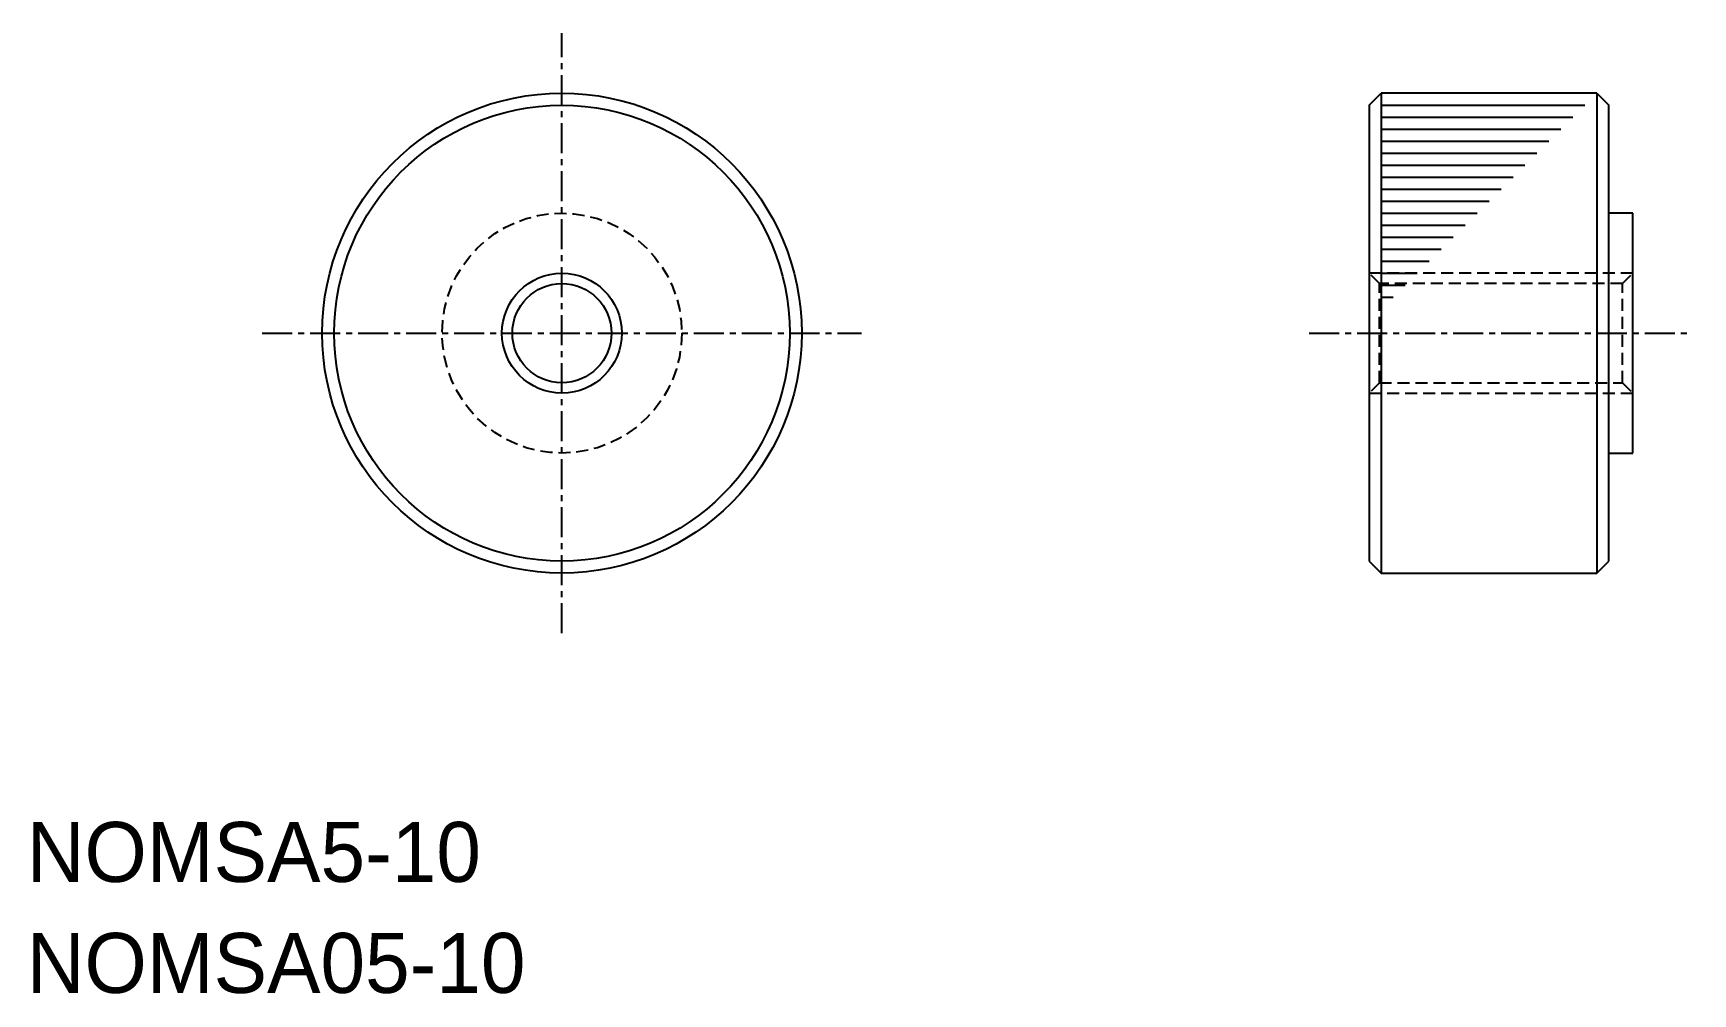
# Model space of a CAD drawing. Extents: x 0.3 to 69.5, y 0 to 40.
import ezdxf

# ---------------------------------------------------------------- set-up
doc = ezdxf.new("R2010")
doc.units = 0
doc.linetypes.add('CENTER', pattern=[2, 1.25, -0.25, 0.25, -0.25])
doc.linetypes.add('DASHED', pattern=[0.75, 0.5, -0.25])
doc.layers.get('0').update_dxf_attribs({"linetype": 'CONTINUOUS'})
doc.layers.add('CENTER', color=1, linetype='CENTER')

msp = doc.modelspace()

# ---------------------------------------------------------------- linework, layer by layer
at = {"color": 7, "linetype": 'CONTINUOUS'}
for p, q in [((56, 37), (56.5, 37.5)), ((56.5, 37.5), (56.5, 17.5)), ((65.5, 37.5), (56.5, 37.5)), ((65.5, 37.5), (65.5, 17.5)), ((65.5, 37.5), (66, 37)), ((56, 37), (56, 18)), ((56.5, 37), (65, 37)), ((66, 18), (66, 37)), ((56.5, 36.5), (64.5, 36.5)), ((56.5, 36), (64, 36)), ((56.5, 35.5), (63.5, 35.5)), ((56.5, 35), (63, 35)), ((56.5, 34.5), (62.5, 34.5)), ((56.5, 34), (62, 34)), ((56.5, 33.5), (61.5, 33.5)), ((56.5, 33), (61, 33)), ((56.5, 32.5), (60.5, 32.5)), ((56.5, 32), (60, 32)), ((67, 32.5), (66, 32.5)), ((67, 22.5), (67, 32.5)), ((56.5, 31.5), (59.5, 31.5)), ((56.5, 31), (59, 31)), ((56.5, 30.5), (58.5, 30.5)), ((56.5, 30), (58, 30)), ((56.5, 29.5), (57.5, 29.5)), ((56.5, 29), (57, 29)), ((66, 22.5), (67, 22.5)), ((56, 18), (56.5, 17.5)), ((65.5, 17.5), (66, 18)), ((56.5, 17.5), (65.5, 17.5))]:
    msp.add_line(p, q, dxfattribs=at)
at = {"color": 3, "linetype": 'DASHED'}
for p, q in [((56.433, 29.567), (56, 30)), ((67, 30), (56, 30)), ((66.567, 29.567), (67, 30)), ((56.433, 25.433), (56.433, 29.567)), ((66.567, 29.567), (56.433, 29.567)), ((66.567, 25.433), (66.567, 29.567)), ((56.433, 25.433), (56, 25)), ((56, 25), (67, 25)), ((56.433, 25.433), (66.567, 25.433)), ((66.567, 25.433), (67, 25))]:
    msp.add_line(p, q, dxfattribs=at)
at = {"color": 7, "linetype": 'CONTINUOUS'}
for radius in [10, 9.5, 2.067]:
    msp.add_circle((22.329, 27.5), radius, dxfattribs=at)
at = {"color": 3, "linetype": 'DASHED'}
msp.add_circle((22.329, 27.5), 5, dxfattribs=at)
at = {"color": 3, "linetype": 'CONTINUOUS'}
msp.add_circle((22.329, 27.5), 2.5, dxfattribs=at)
at = {"layer": 'CENTER', "color": 1, "linetype": 'CENTER'}
for p, q in [((22.329, 15), (22.329, 40)), ((9.829, 27.5), (34.829, 27.5)), ((53.5, 27.5), (69.5, 27.5))]:
    msp.add_line(p, q, dxfattribs=at)

# ---------------------------------------------------------------- texts
at = {"color": 7, "linetype": 'CONTINUOUS'}
for s, p in [('NOMSA5-10', (0, 4.626)), ('NOMSA05-10', (0, 0))]:
    msp.add_text(s, height=2.5, dxfattribs=at).set_placement(p)

doc.saveas('drawing.dxf')
